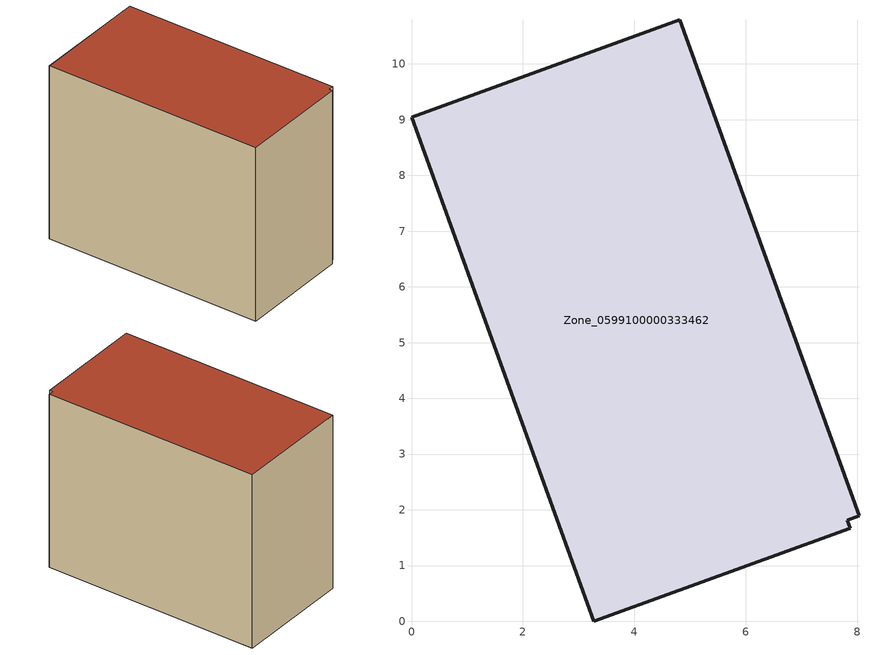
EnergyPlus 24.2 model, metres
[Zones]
Zone_0599100000333462
 floor ground (C_G): 8.03,1.9 7.82,1.81 7.87,1.67 3.27,0 0,9.04 4.81,10.79 z0
 wall outside (C_F): 8.03,1.9 4.81,10.79 0,9.04 3.27,0 7.87,1.67 7.82,1.81 8.03,1.9 z0:7.75
 roof outside (C_R): 7.82,1.81 8.03,1.9 4.81,10.79 0,9.04 3.27,0 7.87,1.67 z7.75
[BUILDING]
Pand.0599100000333462: North Axis=0; Terrain=City; Loads Convergence Tolerance Value=0.04; Temperature Convergence Tolerance Value=0.4; Solar Distribution=FullExterior; Maximum Number of Warmup Days=25; Minimum Number of Warmup Days=1
[Site:Location]
Rotterdam.The.Hague.AP_ZH_NLD Design_Conditions: Latitude=51.96; Longitude=4.45; Time Zone=1; Elevation=-4.5
[SITE:GROUNDTEMPERATURE:BUILDINGSURFACE]
18, 18, 18, 18, 18, 18, 18, 18, 18, 18, 18, 18
[MATERIAL] Thermal Absorptance=0.9; Solar Absorptance=0.7; Visible Absorptance=0.7
Name | Roughness | Thickness | Conductivity | Density | Specific Heat
G.TI.1975-1991 | MediumSmooth | 0.15 | 0.288461 | 540 | 1210
F.TI.1975-1991 | Rough | 0.3 | 0.230769 | 1920 | 840
R.TI.1975-1991 | MediumRough | 0.2 | 0.153846 | 1500 | 1000
[CONSTRUCTION]
C_G: G.TI.1975-1991
C_F: F.TI.1975-1991
C_R: R.TI.1975-1991
[ZONE]
Zone_0599100000333462: Type=1; Multiplier=1; Ceiling Height=Autocalculate; Volume=Autocalculate; Floor Area=autocalculate; Part of Total Floor Area=Yes
[ZONEINFILTRATION:DESIGNFLOWRATE]
Infil_Zone_0599100000333462: Zone or ZoneList or Space or SpaceList=Zone_0599100000333462; Schedule=AlwaysOn; Design Flow Rate Calculation Method=Flow/Area; Flow Rate per Floor Area=0.003; Constant Term Coefficient=1; Temperature Term Coefficient=0; Velocity Term Coefficient=0; Velocity Squared Term Coefficient=0
[HVACTEMPLATE:ZONE:IDEALLOADSAIRSYSTEM]
Zone_0599100000333462: Maximum Heating Supply Air Temperature=50; Minimum Cooling Supply Air Temperature=13; Maximum Heating Supply Air Humidity Ratio=0.0156; Minimum Cooling Supply Air Humidity Ratio=0.0077; Heating Limit=NoLimit; Cooling Limit=NoLimit; Dehumidification Control Type=ConstantSensibleHeatRatio; Cooling Sensible Heat Ratio=0.7; Dehumidification Setpoint=60; Humidification Control Type=None; Humidification Setpoint=30; Outdoor Air Method=None; Outdoor Air Flow Rate per Person=0.00944; Outdoor Air Flow Rate per Zone Floor Area=0; Outdoor Air Flow Rate per Zone=0; Demand Controlled Ventilation Type=None; Outdoor Air Economizer Type=NoEconomizer; Heat Recovery Type=None; Sensible Heat Recovery Effectiveness=0.7; Latent Heat Recovery Effectiveness=0.65
[ZONECONTROL:THERMOSTAT]
ThermostatControl_Zone_0599100000333462: Zone or ZoneList=Zone_0599100000333462; Control Type Schedule=DualSetpointControlType; Control 1=Thermostat_Zone_0599100000333462; Temperature Difference Between Cutout And Setpoint=0
[THERMOSTATSETPOINT:DUALSETPOINT]
Thermostat_Zone_0599100000333462: Heating Setpoint Temperature Schedule=HeatingSetpoint_Zone_0599100000333462; Cooling Setpoint Temperature Schedule=CoolingSetpoint_Zone_0599100000333462
[SCHEDULE:COMPACT]
HeatingSetpoint_Zone_0599100000333462: Through: 12/31, For: AllDays, Until: 24:00, 21
CoolingSetpoint_Zone_0599100000333462: Through: 12/31, For: AllDays, Until: 24:00, 24
DualSetpointControlType: Through: 12/31, For: AllDays, Until: 24:00, 4
AlwaysOn: Through: 12/31, For: AllDays, Until: 24:00, 1
